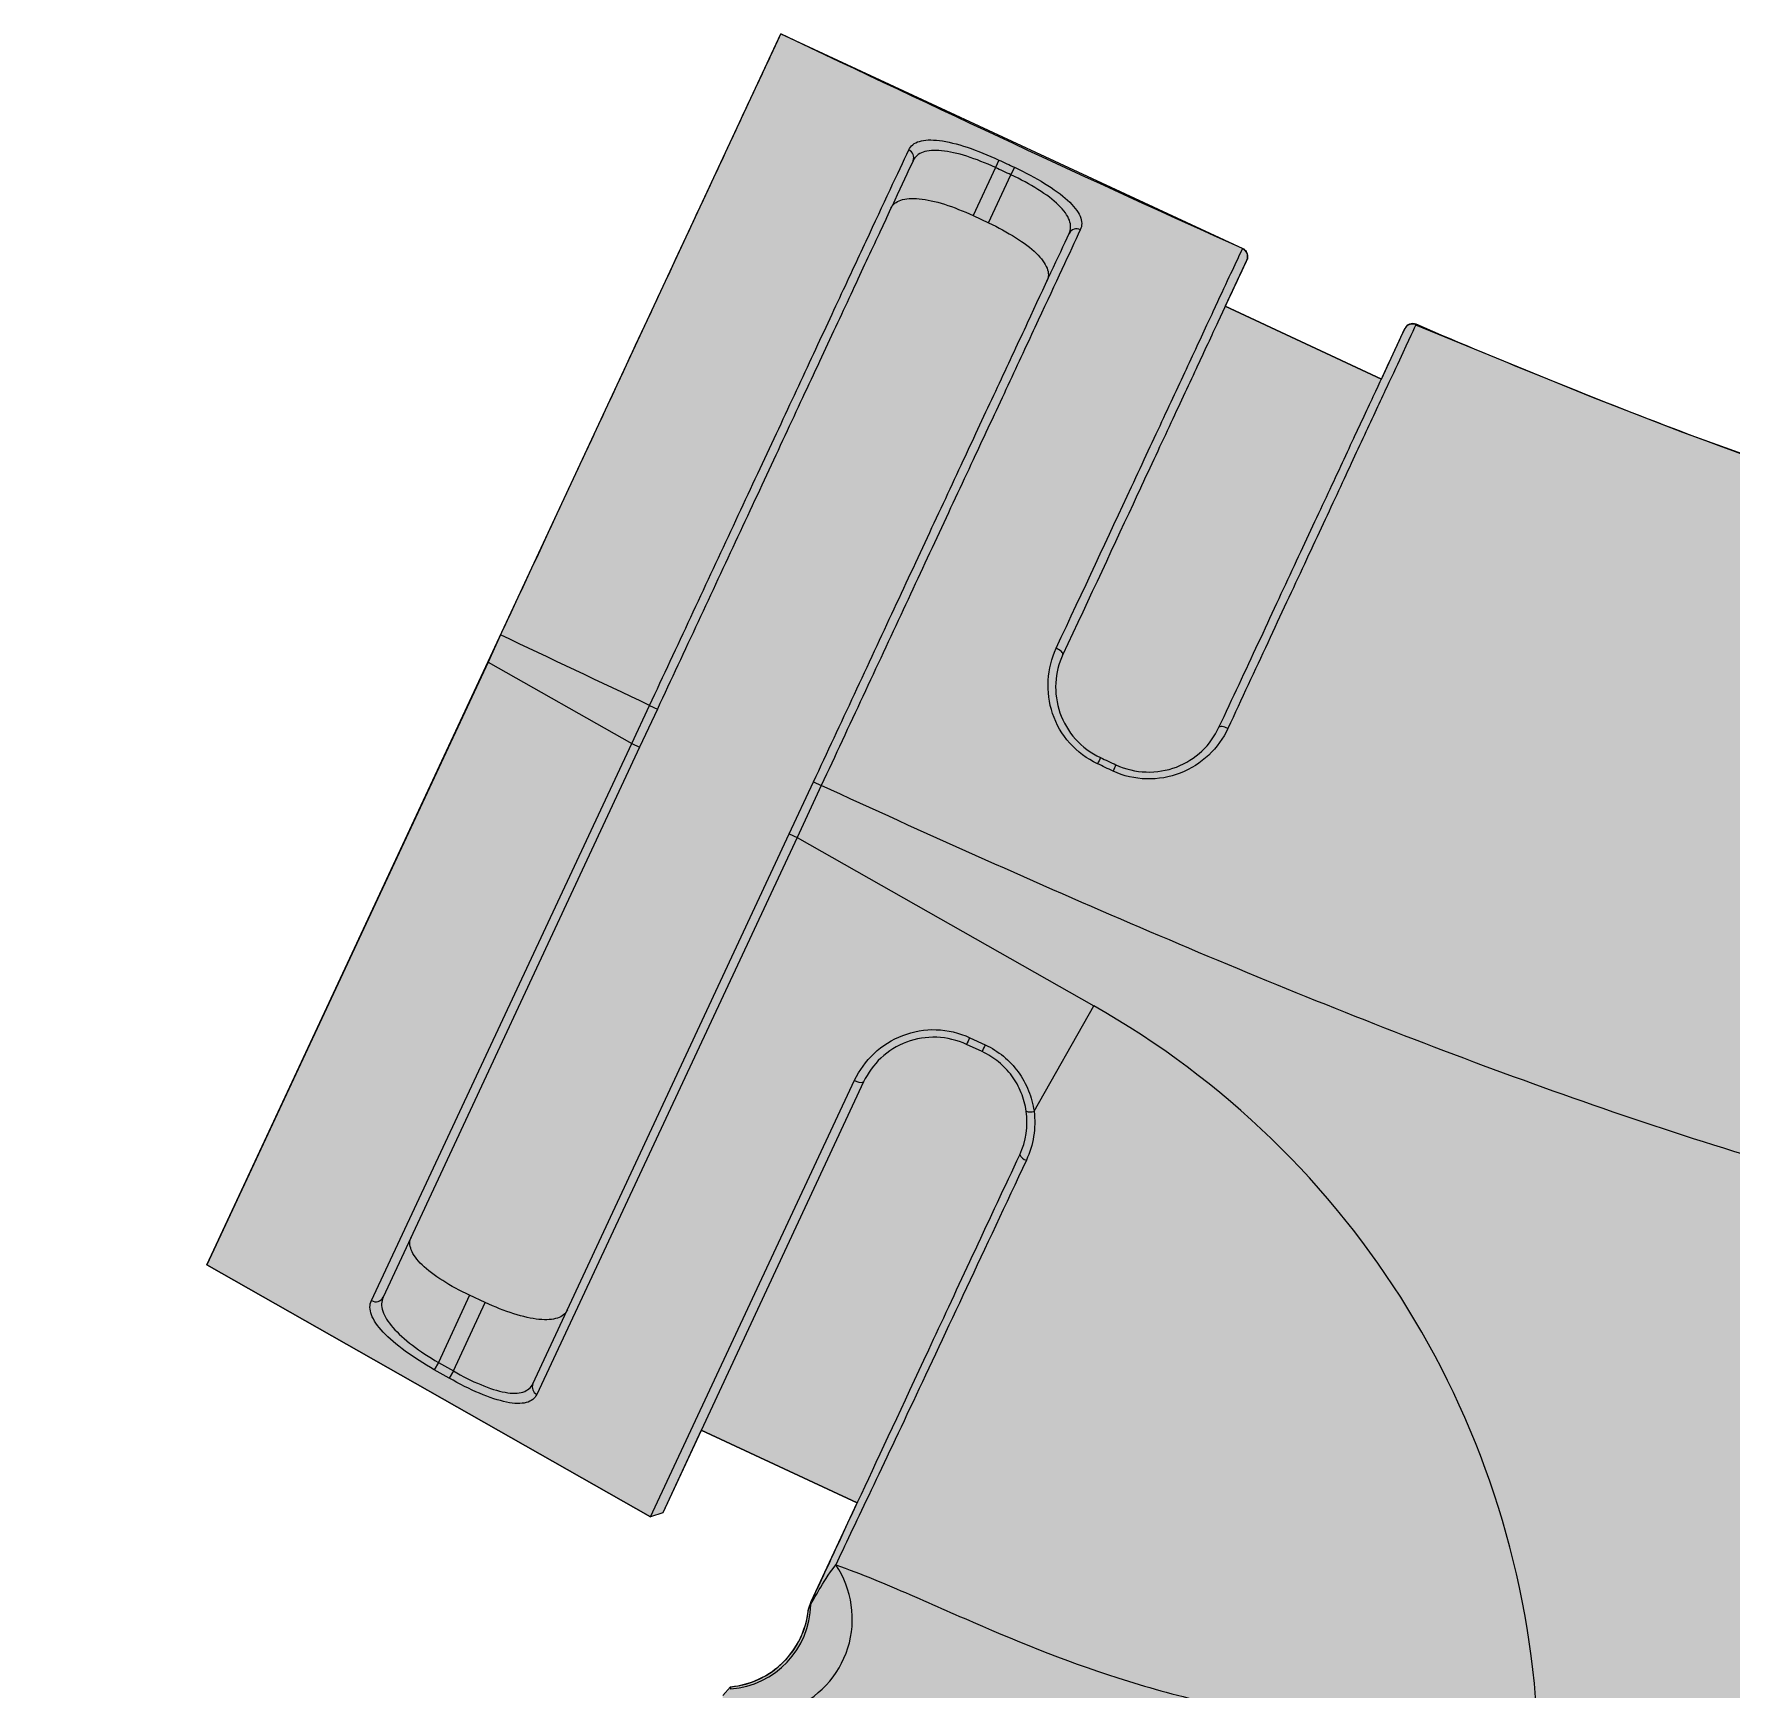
# Model space of a CAD drawing. Header units: millimetres. Extents: x 11482 to 13134, y 681 to 1782.
# Drawn here: x 12837.843 to 12842.23, y 1187.325 to 1191.603 of the extents above; entities that cross this region are included whole.
import ezdxf

# ---------------------------------------------------------------- set-up
doc = ezdxf.new("R2010")
doc.units = ezdxf.units.MM
doc.layers.add('di', color=7, linetype='Continuous')
doc.layers.add('xian', color=250, linetype='Continuous')

# ---------------------------------------------------------------- blocks, each defined once
blk = doc.blocks.new('1-2')
at = {"layer": 'di', "lineweight": 0, "true_color": 0xffffff}
h = blk.add_hatch(color=7, dxfattribs=at)
h.dxf.hatch_style = 1
h.paths.add_polyline_path([(2995.795, 1630.523), (2995.725, 1630.532), (2995.646, 1630.553), (2995.581, 1630.58), (2995.531, 1630.607), (2995.483, 1630.64), (2995.454, 1630.663), (2995.424, 1630.691), (2995.389, 1630.729), (2995.359, 1630.767), (2995.329, 1630.811), (2995.304, 1630.861), (2993.477, 1634.784), (2993.452, 1634.824), (2993.437, 1634.844), (2993.423, 1634.859), (2993.41, 1634.872), (2993.4, 1634.882), (2993.379, 1634.898), (2993.351, 1634.915), (2993.337, 1634.923), (2993.316, 1634.932), (2993.302, 1634.937), (2993.28, 1634.943), (2993.258, 1634.948), (2993.239, 1634.95), (2993.22, 1634.951), (2993.21, 1634.951), (2990.998, 1634.951), (2991.009, 1634.951), (2990.973, 1634.956), (2990.938, 1634.965), (2990.9, 1634.981), (2990.867, 1635), (2990.839, 1635.021), (2990.812, 1635.047), (2990.786, 1635.079), (2990.772, 1635.105), (2990.62, 1635.385), (2990.604, 1635.411), (2990.597, 1635.421), (2990.591, 1635.429), (2990.585, 1635.435), (2990.577, 1635.445), (2990.566, 1635.456), (2990.556, 1635.466), (2990.545, 1635.475), (2990.536, 1635.481), (2990.523, 1635.49), (2990.513, 1635.497), (2990.493, 1635.508), (2990.485, 1635.512), (2990.469, 1635.518), (2990.46, 1635.522), (2990.447, 1635.526), (2990.438, 1635.528), (2990.426, 1635.531), (2990.417, 1635.533), (2990.404, 1635.535), (2990.394, 1635.537), (2990.377, 1635.538), (2990.362, 1635.538), (2983.24, 1635.538), (2983.232, 1635.538), (2983.218, 1635.538), (2983.204, 1635.536), (2983.189, 1635.534), (2983.17, 1635.53), (2983.155, 1635.526), (2983.143, 1635.522), (2983.128, 1635.516), (2983.111, 1635.508), (2983.097, 1635.501), (2983.083, 1635.492), (2983.07, 1635.483), (2983.053, 1635.47), (2983.039, 1635.458), (2983.024, 1635.443), (2983.013, 1635.43), (2983.004, 1635.418), (2982.988, 1635.395), (2982.985, 1635.39), (2982.975, 1635.373), (2982.951, 1635.342), (2982.924, 1635.316), (2982.894, 1635.293), (2982.86, 1635.274), (2982.824, 1635.259), (2982.789, 1635.25), (2982.753, 1635.245), (2982.732, 1635.245), (2976.428, 1635.245), (2976.411, 1635.244), (2976.407, 1635.244), (2976.401, 1635.244), (2976.395, 1635.243), (2976.389, 1635.242), (2976.383, 1635.241), (2976.376, 1635.24), (2976.367, 1635.238), (2976.359, 1635.237), (2976.352, 1635.235), (2976.346, 1635.233), (2976.338, 1635.231), (2976.331, 1635.228), (2976.323, 1635.225), (2976.317, 1635.223), (2976.312, 1635.221), (2976.306, 1635.218), (2976.299, 1635.215), (2976.294, 1635.212), (2976.288, 1635.209), (2976.282, 1635.205), (2975.47, 1634.736), (2975.463, 1634.732), (2975.455, 1634.727), (2975.445, 1634.72), (2975.436, 1634.714), (2975.428, 1634.707), (2975.421, 1634.701), (2975.41, 1634.691), (2975.398, 1634.679), (2975.385, 1634.663), (2975.371, 1634.643), (2975.173, 1634.3), (2975.162, 1634.282), (2975.153, 1634.266), (2975.143, 1634.249), (2975.132, 1634.23), (2975.122, 1634.213), (2975.11, 1634.192), (2975.095, 1634.166), (2975.082, 1634.144), (2975.063, 1634.11), (2975.037, 1634.071), (2975.011, 1634.039), (2974.982, 1634.005), (2974.948, 1633.971), (2974.916, 1633.942), (2974.88, 1633.913), (2974.844, 1633.889), (2974.808, 1633.867), (2974.773, 1633.849), (2974.736, 1633.832), (2974.698, 1633.817), (2974.657, 1633.804), (2974.616, 1633.794), (2974.577, 1633.786), (2974.539, 1633.781), (2974.496, 1633.778), (2974.463, 1633.777), (2959.549, 1633.777), (2959.497, 1633.781), (2959.454, 1633.787), (2959.409, 1633.796), (2959.389, 1633.801), (2959.363, 1633.809), (2959.321, 1633.824), (2959.278, 1633.842), (2959.226, 1633.867), (2959.204, 1633.881), (2959.179, 1633.897), (2959.146, 1633.921), (2959.112, 1633.948), (2959.081, 1633.976), (2959.053, 1634.005), (2959.023, 1634.039), (2958.993, 1634.079), (2958.972, 1634.112), (2958.807, 1634.396), (2958.727, 1634.535), (2958.715, 1634.555), (2958.702, 1634.578), (2958.693, 1634.594), (2958.683, 1634.612), (2958.672, 1634.63), (2958.666, 1634.64), (2958.66, 1634.649), (2958.653, 1634.659), (2958.647, 1634.666), (2958.639, 1634.676), (2958.631, 1634.684), (2958.624, 1634.692), (2958.615, 1634.7), (2958.603, 1634.71), (2958.592, 1634.719), (2958.583, 1634.725), (2958.565, 1634.736), (2957.753, 1635.205), (2957.75, 1635.208), (2957.745, 1635.21), (2957.74, 1635.213), (2957.734, 1635.216), (2957.73, 1635.218), (2957.726, 1635.22), (2957.72, 1635.222), (2957.715, 1635.224), (2957.709, 1635.226), (2957.702, 1635.229), (2957.695, 1635.231), (2957.689, 1635.233), (2957.685, 1635.234), (2957.679, 1635.236), (2957.673, 1635.237), (2957.666, 1635.239), (2957.658, 1635.24), (2957.648, 1635.242), (2957.64, 1635.243), (2957.633, 1635.244), (2957.625, 1635.244), (2957.616, 1635.245), (2957.607, 1635.245), (2951.296, 1635.244), (2951.26, 1635.248), (2951.225, 1635.255), (2951.19, 1635.267), (2951.156, 1635.284), (2951.123, 1635.306), (2951.094, 1635.332), (2951.072, 1635.356), (2951.052, 1635.386), (2951.041, 1635.404), (2951.032, 1635.417), (2951.024, 1635.428), (2951.011, 1635.443), (2950.999, 1635.456), (2950.986, 1635.467), (2950.975, 1635.476), (2950.965, 1635.484), (2950.952, 1635.492), (2950.941, 1635.499), (2950.927, 1635.507), (2950.916, 1635.512), (2950.907, 1635.516), (2950.895, 1635.521), (2950.883, 1635.525), (2950.873, 1635.528), (2950.856, 1635.532), (2950.845, 1635.534), (2950.835, 1635.536), (2950.822, 1635.537), (2950.808, 1635.538), (2950.795, 1635.538), (2943.673, 1635.538), (2943.664, 1635.538), (2943.66, 1635.538), (2943.655, 1635.538), (2943.651, 1635.538), (2943.647, 1635.537), (2943.642, 1635.537), (2943.638, 1635.536), (2943.634, 1635.536), (2943.629, 1635.535), (2943.625, 1635.534), (2943.621, 1635.534), (2943.617, 1635.533), (2943.612, 1635.532), (2943.608, 1635.531), (2943.604, 1635.53), (2943.6, 1635.529), (2943.597, 1635.528), (2943.593, 1635.527), (2943.59, 1635.526), (2943.585, 1635.525), (2943.581, 1635.524), (2943.575, 1635.522), (2943.571, 1635.52), (2943.566, 1635.518), (2943.561, 1635.516), (2943.558, 1635.515), (2943.555, 1635.514), (2943.552, 1635.512), (2943.549, 1635.511), (2943.546, 1635.51), (2943.543, 1635.508), (2943.54, 1635.506), (2943.536, 1635.505), (2943.533, 1635.503), (2943.53, 1635.501), (2943.526, 1635.499), (2943.523, 1635.498), (2943.52, 1635.495), (2943.516, 1635.493), (2943.513, 1635.491), (2943.51, 1635.489), (2943.507, 1635.487), (2943.504, 1635.485), (2943.5, 1635.482), (2943.497, 1635.48), (2943.494, 1635.477), (2943.49, 1635.474), (2943.487, 1635.472), (2943.484, 1635.47), (2943.481, 1635.467), (2943.478, 1635.465), (2943.475, 1635.462), (2943.471, 1635.458), (2943.467, 1635.454), (2943.465, 1635.452), (2943.463, 1635.45), (2943.461, 1635.448), (2943.458, 1635.445), (2943.455, 1635.442), (2943.453, 1635.439), (2943.452, 1635.438), (2943.45, 1635.436), (2943.448, 1635.433), (2943.445, 1635.43), (2943.443, 1635.427), (2943.441, 1635.425), (2943.439, 1635.422), (2943.437, 1635.419), (2943.435, 1635.416), (2943.433, 1635.414), (2943.431, 1635.412), (2943.43, 1635.409), (2943.428, 1635.406), (2943.427, 1635.404), (2943.425, 1635.402), (2943.424, 1635.401), (2943.423, 1635.399), (2943.422, 1635.397), (2943.421, 1635.396), (2943.42, 1635.394), (2943.419, 1635.392), (2943.418, 1635.39), (2943.417, 1635.388), (2943.416, 1635.386), (2943.415, 1635.385), (2943.253, 1635.086), (2943.226, 1635.05), (2943.199, 1635.023), (2943.163, 1634.996), (2943.143, 1634.986), (2943.124, 1634.976), (2943.091, 1634.964), (2943.058, 1634.956), (2943.024, 1634.951), (2943.006, 1634.951), (2940.825, 1634.951), (2940.805, 1634.951), (2940.798, 1634.95), (2940.791, 1634.949), (2940.784, 1634.949), (2940.778, 1634.948), (2940.77, 1634.946), (2940.76, 1634.944), (2940.751, 1634.942), (2940.744, 1634.94), (2940.736, 1634.937), (2940.725, 1634.934), (2940.715, 1634.93), (2940.706, 1634.926), (2940.699, 1634.923), (2940.692, 1634.919), (2940.683, 1634.915), (2940.677, 1634.911), (2940.668, 1634.906), (2940.66, 1634.9), (2940.652, 1634.895), (2940.644, 1634.889), (2940.638, 1634.884), (2940.632, 1634.879), (2940.627, 1634.874), (2940.621, 1634.869), (2940.616, 1634.864), (2940.61, 1634.858), (2940.604, 1634.851), (2940.599, 1634.845), (2940.595, 1634.839), (2940.589, 1634.832), (2940.584, 1634.824), (2940.579, 1634.817), (2940.571, 1634.805), (2940.566, 1634.794), (2940.56, 1634.782), (2938.746, 1630.893), (2938.736, 1630.871), (2938.722, 1630.841), (2938.7, 1630.802), (2938.677, 1630.768), (2938.652, 1630.736), (2938.625, 1630.705), (2938.597, 1630.677), (2938.569, 1630.653), (2938.537, 1630.629), (2938.502, 1630.606), (2938.467, 1630.586), (2938.428, 1630.569), (2938.39, 1630.554), (2938.354, 1630.543), (2938.315, 1630.533), (2938.278, 1630.527), (2938.248, 1630.524), (2928.965, 1629.875), (2928.964, 1629.875), (2928.961, 1629.874), (2928.957, 1629.873), (2928.953, 1629.872), (2928.95, 1629.87), (2928.947, 1629.869), (2928.943, 1629.867), (2928.94, 1629.865), (2928.937, 1629.863), (2928.935, 1629.861), (2928.933, 1629.859), (2928.93, 1629.857), (2928.927, 1629.853), (2928.925, 1629.851), (2928.923, 1629.848), (2928.922, 1629.845), (2928.92, 1629.842), (2928.918, 1629.836), (2928.917, 1629.833), (2928.916, 1629.83), (2928.915, 1629.826), (2928.915, 1629.822), (2928.914, 1629.817), (2928.914, 1629.236), (2927.742, 1629.236), (2927.742, 1629.729), (2927.742, 1629.73), (2927.742, 1629.732), (2927.741, 1629.734), (2927.741, 1629.737), (2927.741, 1629.739), (2927.74, 1629.741), (2927.74, 1629.743), (2927.739, 1629.744), (2927.739, 1629.745), (2927.738, 1629.747), (2927.737, 1629.749), (2927.737, 1629.751), (2927.735, 1629.754), (2927.734, 1629.755), (2927.734, 1629.757), (2927.733, 1629.758), (2927.732, 1629.76), (2927.73, 1629.762), (2927.729, 1629.764), (2927.727, 1629.765), (2927.726, 1629.766), (2927.725, 1629.768), (2927.724, 1629.769), (2927.722, 1629.77), (2927.721, 1629.771), (2927.72, 1629.772), (2927.719, 1629.773), (2927.717, 1629.775), (2927.715, 1629.775), (2927.714, 1629.777), (2927.712, 1629.777), (2927.711, 1629.778), (2927.71, 1629.779), (2927.708, 1629.78), (2927.707, 1629.78), (2927.706, 1629.78), (2927.705, 1629.781), (2927.703, 1629.782), (2927.702, 1629.782), (2927.7, 1629.783), (2927.698, 1629.783), (2927.696, 1629.784), (2927.694, 1629.784), (2927.692, 1629.784), (2927.69, 1629.785), (2927.688, 1629.785), (2927.685, 1629.785), (2927.683, 1629.785), (2927.679, 1629.785), (2924.225, 1629.543), (2924.225, 1609.877), (2927.679, 1609.635), (2927.688, 1609.635), (2927.695, 1609.636), (2927.7, 1609.638), (2927.707, 1609.64), (2927.714, 1609.644), (2927.719, 1609.647), (2927.725, 1609.652), (2927.729, 1609.657), (2927.733, 1609.662), (2927.736, 1609.667), (2927.739, 1609.674), (2927.74, 1609.68), (2927.742, 1609.688), (2927.742, 1609.694), (2927.742, 1610.184), (2928.914, 1610.184), (2928.914, 1609.604), (2928.968, 1609.546), (2929.034, 1609.535), (2929.066, 1609.528), (2929.126, 1609.509), (2929.186, 1609.482), (2929.249, 1609.443), (2929.301, 1609.403), (2929.35, 1609.354), (2929.379, 1609.319), (2929.407, 1609.28), (2929.436, 1609.228), (2929.458, 1609.181), (2929.473, 1609.138), (2929.484, 1609.099), (2929.492, 1609.059), (2929.498, 1609.015), (2929.503, 1608.997), (2929.83, 1608.294), (2928.768, 1607.799), (2928.505, 1608.362), (2928.423, 1608.388), (2925.402, 1606.674), (2929.31, 1598.294), (2932.453, 1599.755), (2932.459, 1599.758), (2932.462, 1599.76), (2932.465, 1599.762), (2932.468, 1599.765), (2932.471, 1599.767), (2932.474, 1599.771), (2932.477, 1599.775), (2932.479, 1599.777), (2932.48, 1599.78), (2932.482, 1599.784), (2932.484, 1599.787), (2932.485, 1599.79), (2932.486, 1599.794), (2932.486, 1599.797), (2932.487, 1599.801), (2932.487, 1599.804), (2932.488, 1599.808), (2932.487, 1599.813), (2932.487, 1599.816), (2932.487, 1599.819), (2932.486, 1599.823), (2932.485, 1599.826), (2932.484, 1599.828), (2932.483, 1599.831), (2932.482, 1599.833), (2932.335, 1600.148), (2933.398, 1600.644), (2933.51, 1600.402), (2933.521, 1600.379), (2933.534, 1600.352), (2933.542, 1600.334), (2933.558, 1600.3), (2933.558, 1600.299), (2933.56, 1600.297), (2933.563, 1600.292), (2933.567, 1600.287), (2933.573, 1600.28), (2933.578, 1600.277), (2933.583, 1600.273), (2933.589, 1600.271), (2933.595, 1600.269), (2933.601, 1600.267), (2933.606, 1600.267), (2933.613, 1600.267), (2933.617, 1600.267), (2933.621, 1600.268), (2933.625, 1600.268), (2933.629, 1600.269), (2933.634, 1600.271), (2933.848, 1600.362), (2934.525, 1600.642), (2935.19, 1600.906), (2935.851, 1601.155), (2936.686, 1601.446), (2937.481, 1601.695), (2938.08, 1601.859), (2938.818, 1602.028), (2938.939, 1602.052), (2939.054, 1602.073), (2939.186, 1602.096), (2939.364, 1602.124), (2939.512, 1602.144), (2939.65, 1602.162), (2939.776, 1602.176), (2939.898, 1602.187), (2940.025, 1602.197), (2940.108, 1602.202), (2940.201, 1602.207), (2940.232, 1602.207), (2940.268, 1602.208), (2940.302, 1602.202), (2940.335, 1602.197), (2940.376, 1602.188), (2940.409, 1602.178), (2940.444, 1602.165), (2940.5, 1602.14), (2940.55, 1602.11), (2940.583, 1602.086), (2940.619, 1602.056), (2940.647, 1602.029), (2940.684, 1601.988), (2940.757, 1601.869), (2940.833, 1601.706), (2940.841, 1601.691), (2940.848, 1601.678), (2940.858, 1601.663), (2940.865, 1601.653), (2940.876, 1601.64), (2940.883, 1601.632), (2940.895, 1601.62), (2940.906, 1601.609), (2940.917, 1601.6), (2940.927, 1601.593), (2940.937, 1601.586), (2940.954, 1601.575), (2940.967, 1601.569), (2940.979, 1601.563), (2940.991, 1601.558), (2941.005, 1601.553), (2941.016, 1601.549), (2941.036, 1601.544), (2941.049, 1601.541), (2941.07, 1601.538), (2941.1, 1601.539), (2946.987, 1601.539), (2947.021, 1601.539), (2947.044, 1601.543), (2947.067, 1601.548), (2947.093, 1601.557), (2947.116, 1601.567), (2947.135, 1601.577), (2947.159, 1601.593), (2947.177, 1601.607), (2947.199, 1601.628), (2947.217, 1601.649), (2947.229, 1601.665), (2947.239, 1601.681), (2947.25, 1601.701), (2947.257, 1601.716), (2947.353, 1601.946), (2947.379, 1601.993), (2947.408, 1602.031), (2947.447, 1602.066), (2947.492, 1602.094), (2947.536, 1602.112), (2947.58, 1602.121), (2947.623, 1602.124), (2948.888, 1602.124), (2948.945, 1602.12), (2948.99, 1602.106), (2949.042, 1602.08), (2949.081, 1602.052), (2949.117, 1602.014), (2949.136, 1601.988), (2949.334, 1601.674), (2949.353, 1601.647), (2949.368, 1601.629), (2949.387, 1601.611), (2949.405, 1601.597), (2949.433, 1601.578), (2949.456, 1601.563), (2949.501, 1601.548), (2949.524, 1601.543), (2949.548, 1601.539), (2949.582, 1601.537), (2958.394, 1601.539), (2958.423, 1601.543), (2958.461, 1601.554), (2958.484, 1601.563), (2958.507, 1601.575), (2958.52, 1601.582), (2958.82, 1601.774), (2958.833, 1601.785), (2958.853, 1601.804), (2958.869, 1601.824), (2958.884, 1601.844), (2958.896, 1601.864), (2958.904, 1601.879), (2959.338, 1602.796), (2959.368, 1602.854), (2959.391, 1602.892), (2959.416, 1602.929), (2959.444, 1602.966), (2959.475, 1603.003), (2959.51, 1603.041), (2959.545, 1603.073), (2959.582, 1603.105), (2959.625, 1603.138), (2959.667, 1603.165), (2959.705, 1603.188), (2959.748, 1603.21), (2959.798, 1603.233), (2959.848, 1603.251), (2959.901, 1603.267), (2959.955, 1603.28), (2960, 1603.288), (2960.058, 1603.296), (2960.132, 1603.298), (2973.909, 1603.298), (2973.97, 1603.295), (2974.031, 1603.288), (2974.094, 1603.275), (2974.128, 1603.266), (2974.162, 1603.256), (2974.209, 1603.24), (2974.258, 1603.219), (2974.302, 1603.197), (2974.348, 1603.171), (2974.399, 1603.137), (2974.435, 1603.11), (2974.466, 1603.085), (2974.494, 1603.06), (2974.521, 1603.034), (2974.545, 1603.008), (2974.574, 1602.974), (2974.597, 1602.944), (2974.628, 1602.901), (2974.656, 1602.854), (2974.686, 1602.796), (2975.12, 1601.879), (2975.128, 1601.863), (2975.144, 1601.838), (2975.158, 1601.82), (2975.174, 1601.801), (2975.196, 1601.781), (2975.212, 1601.768), (2975.229, 1601.757), (2975.52, 1601.573), (2975.541, 1601.563), (2975.563, 1601.554), (2975.579, 1601.549), (2975.6, 1601.543), (2975.627, 1601.539), (2975.644, 1601.538), (2975.661, 1601.537), (2984.441, 1601.537), (2984.465, 1601.538), (2984.474, 1601.539), (2984.487, 1601.541), (2984.494, 1601.542), (2984.502, 1601.543), (2984.508, 1601.545), (2984.515, 1601.546), (2984.522, 1601.549), (2984.531, 1601.551), (2984.542, 1601.555), (2984.549, 1601.557), (2984.556, 1601.56), (2984.564, 1601.564), (2984.581, 1601.573), (2984.593, 1601.579), (2984.604, 1601.587), (2984.618, 1601.596), (2984.631, 1601.606), (2984.639, 1601.613), (2984.646, 1601.62), (2984.655, 1601.629), (2984.664, 1601.64), (2984.674, 1601.652), (2984.689, 1601.674), (2984.887, 1601.988), (2984.922, 1602.033), (2984.954, 1602.063), (2984.99, 1602.086), (2985.022, 1602.102), (2985.058, 1602.115), (2985.098, 1602.122), (2985.134, 1602.124), (2986.413, 1602.127), (2986.442, 1602.123), (2986.467, 1602.119), (2986.511, 1602.108), (2986.553, 1602.089), (2986.592, 1602.063), (2986.63, 1602.028), (2986.656, 1601.993), (2986.676, 1601.958), (2986.778, 1601.716), (2986.798, 1601.677), (2986.822, 1601.644), (2986.851, 1601.613), (2986.875, 1601.594), (2986.908, 1601.573), (2986.93, 1601.562), (2986.963, 1601.55), (2986.994, 1601.542), (2987.025, 1601.538), (2987.048, 1601.537), (2992.936, 1601.537), (2992.959, 1601.538), (2992.97, 1601.539), (2992.983, 1601.541), (2992.998, 1601.544), (2993.013, 1601.547), (2993.028, 1601.552), (2993.04, 1601.556), (2993.058, 1601.563), (2993.07, 1601.569), (2993.082, 1601.576), (2993.093, 1601.583), (2993.103, 1601.589), (2993.113, 1601.597), (2993.122, 1601.603), (2993.128, 1601.608), (2993.138, 1601.618), (2993.143, 1601.622), (2993.15, 1601.63), (2993.156, 1601.637), (2993.161, 1601.643), (2993.167, 1601.65), (2993.177, 1601.663), (2993.183, 1601.672), (2993.188, 1601.681), (2993.194, 1601.69), (2993.198, 1601.699), (2993.202, 1601.706), (2993.263, 1601.838), (2993.284, 1601.883), (2993.305, 1601.921), (2993.325, 1601.951), (2993.355, 1601.992), (2993.368, 1602.003), (2993.386, 1602.028), (2993.417, 1602.058), (2993.447, 1602.083), (2993.476, 1602.104), (2993.505, 1602.123), (2993.535, 1602.139), (2993.576, 1602.159), (2993.622, 1602.177), (2993.669, 1602.191), (2993.711, 1602.199), (2993.749, 1602.204), (2993.786, 1602.207), (2993.822, 1602.208), (2993.923, 1602.203), (2994.29, 1602.172), (2994.636, 1602.129), (2994.996, 1602.07), (2995.525, 1601.963), (2996.112, 1601.818), (2996.74, 1601.639), (2997.484, 1601.401), (2998.588, 1601.005), (2999.207, 1600.764), (3000.423, 1600.267), (3000.428, 1600.267), (3000.441, 1600.269), (3000.453, 1600.274), (3000.462, 1600.28), (3000.469, 1600.287), (3000.474, 1600.294), (3000.477, 1600.3), (3000.637, 1600.644), (3001.7, 1600.148), (3001.548, 1599.823), (3001.548, 1599.803), (3001.55, 1599.79), (3001.557, 1599.776), (3001.563, 1599.769), (3001.581, 1599.755), (3004.725, 1598.294), (3008.633, 1606.674), (3005.612, 1608.388), (3005.53, 1608.362), (3005.267, 1607.799), (3004.205, 1608.294), (3004.518, 1608.966), (3004.537, 1609.015), (3004.543, 1609.059), (3004.552, 1609.1), (3004.564, 1609.144), (3004.581, 1609.189), (3004.6, 1609.23), (3004.626, 1609.276), (3004.65, 1609.31), (3004.68, 1609.348), (3004.716, 1609.386), (3004.757, 1609.421), (3004.797, 1609.45), (3004.842, 1609.477), (3004.882, 1609.497), (3004.933, 1609.517), (3004.982, 1609.531), (3005.029, 1609.541), (3005.068, 1609.545), (3005.121, 1609.604), (3005.121, 1610.184), (3006.293, 1610.184), (3006.293, 1609.687), (3006.294, 1609.682), (3006.298, 1609.67), (3006.303, 1609.661), (3006.312, 1609.651), (3006.328, 1609.64), (3006.356, 1609.635), (3009.81, 1609.877), (3009.81, 1629.543), (3006.356, 1629.784), (3006.342, 1629.784), (3006.325, 1629.779), (3006.314, 1629.771), (3006.304, 1629.761), (3006.297, 1629.748), (3006.294, 1629.737), (3006.293, 1629.726), (3006.293, 1629.236), (3005.121, 1629.236), (3005.12, 1629.824), (3005.119, 1629.829), (3005.117, 1629.838), (3005.114, 1629.844), (3005.109, 1629.851), (3005.101, 1629.86), (3005.09, 1629.868), (3005.08, 1629.872), (3005.066, 1629.875)])
at = {"layer": 'di', "color": 18, "lineweight": 0, "true_color": 0x000000}
for p, q in [((3004.982, 1609.531), (3004.949, 1609.522)), ((3005.019, 1609.539), (3004.982, 1609.531)), ((3005.041, 1609.542), (3005.019, 1609.539)), ((3005.068, 1609.545), (3005.041, 1609.542)), ((3005.121, 1609.604), (3005.068, 1609.545)), ((3004.747, 1609.412), (3004.726, 1609.394)), ((3004.768, 1609.429), (3004.747, 1609.412)), ((3004.788, 1609.444), (3004.768, 1609.429)), ((3004.807, 1609.456), (3004.788, 1609.444)), ((3004.829, 1609.47), (3004.807, 1609.456)), ((3004.854, 1609.483), (3004.829, 1609.47)), ((3004.882, 1609.497), (3004.854, 1609.483)), ((3004.919, 1609.512), (3004.882, 1609.497)), ((3004.949, 1609.522), (3004.919, 1609.512)), ((3004.65, 1609.31), (3004.635, 1609.288)), ((3004.673, 1609.34), (3004.65, 1609.31)), ((3004.688, 1609.357), (3004.673, 1609.34)), ((3004.707, 1609.376), (3004.688, 1609.357)), ((3004.726, 1609.394), (3004.707, 1609.376)), ((3004.586, 1609.199), (3004.577, 1609.18)), ((3004.595, 1609.219), (3004.586, 1609.199)), ((3004.605, 1609.24), (3004.595, 1609.219)), ((3004.618, 1609.262), (3004.605, 1609.24)), ((3004.635, 1609.288), (3004.618, 1609.262)), ((3004.546, 1609.073), (3004.542, 1609.048)), ((3004.549, 1609.089), (3004.546, 1609.073)), ((3004.554, 1609.111), (3004.549, 1609.089)), ((3004.56, 1609.131), (3004.554, 1609.111)), ((3004.568, 1609.154), (3004.56, 1609.131)), ((3004.577, 1609.18), (3004.568, 1609.154)), ((3004.518, 1608.966), (3004.205, 1608.294)), ((3004.538, 1609.017), (3004.518, 1608.966)), ((3004.542, 1609.048), (3004.538, 1609.021)), ((3004.538, 1609.021), (3004.538, 1609.017)), ((3005.53, 1608.362), (3005.612, 1608.388)), ((3005.612, 1608.388), (3008.633, 1606.674)), ((3004.205, 1608.294), (3005.267, 1607.799)), ((3005.267, 1607.799), (3005.53, 1608.362)), ((3008.633, 1606.674), (3004.725, 1598.294)), ((2998.588, 1601.005), (2997.484, 1601.401)), ((2999.207, 1600.764), (2998.588, 1601.005)), ((3000.405, 1600.274), (2999.207, 1600.764)), ((3000.637, 1600.644), (3000.477, 1600.3)), ((3001.7, 1600.148), (3000.637, 1600.644)), ((3000.469, 1600.287), (3000.462, 1600.28)), ((3000.474, 1600.294), (3000.469, 1600.287)), ((3000.477, 1600.3), (3000.474, 1600.294)), ((3000.408, 1600.269), (3000.405, 1600.274)), ((3000.418, 1600.267), (3000.408, 1600.269)), ((3000.428, 1600.267), (3000.418, 1600.267)), ((3000.441, 1600.269), (3000.428, 1600.267)), ((3000.453, 1600.274), (3000.441, 1600.269)), ((3000.462, 1600.28), (3000.453, 1600.274)), ((3001.553, 1599.833), (3001.7, 1600.148)), ((3001.548, 1599.828), (3001.553, 1599.833)), ((3001.548, 1599.816), (3001.548, 1599.828)), ((3001.548, 1599.803), (3001.548, 1599.816)), ((3001.55, 1599.79), (3001.548, 1599.803)), ((3001.557, 1599.776), (3001.55, 1599.79)), ((3001.563, 1599.769), (3001.557, 1599.776)), ((3001.581, 1599.755), (3001.563, 1599.769)), ((3004.725, 1598.294), (3001.581, 1599.755))]:
    blk.add_line(p, q, dxfattribs=at)
at = {"layer": 'xian', "color": 18, "lineweight": 0, "true_color": 0x000000}
for p, q in [((3005.612, 1608.388), (3004.223, 1605.417)), ((3008.633, 1606.674), (3005.612, 1608.388)), ((3004.162, 1605.428), (3005.53, 1608.362)), ((3005.267, 1607.799), (3004.205, 1608.294)), ((3004.615, 1603.764), (3006.387, 1607.555)), ((3006.414, 1607.483), (3004.668, 1603.739)), ((3006.955, 1607.396), (3006.738, 1606.93)), ((3006.844, 1606.88), (3007.057, 1607.338)), ((3006.955, 1607.396), (3006.983, 1607.445)), ((3007.057, 1607.338), (3006.955, 1607.396)), ((3006.983, 1607.445), (3007.085, 1607.387)), ((3007.057, 1607.338), (3007.085, 1607.387)), ((3005.687, 1603.15), (3007.433, 1606.894)), ((3007.513, 1606.917), (3005.74, 1603.125)), ((3006.738, 1606.93), (3006.844, 1606.88)), ((3006.719, 1602.57), (3008.633, 1606.674)), ((3003.002, 1605.628), (3002.595, 1604.91)), ((3003.44, 1605.127), (3003.334, 1605.176)), ((3003.355, 1605.222), (3003.461, 1605.173)), ((3004.615, 1603.764), (3002.595, 1604.91)), ((3004.45, 1603.41), (3004.615, 1603.764)), ((3004.668, 1603.739), (3004.615, 1603.764)), ((3004.668, 1603.739), (3004.503, 1603.385)), ((3004.503, 1603.385), (3004.45, 1603.41)), ((3005.566, 1602.89), (3005.687, 1603.15)), ((3005.74, 1603.125), (3005.619, 1602.865)), ((3005.74, 1603.125), (3005.687, 1603.15)), ((3006.719, 1602.57), (3005.74, 1603.125)), ((3001.682, 1603.022), (3001.693, 1603.017)), ((3001.693, 1603.017), (3001.703, 1603.014)), ((3001.703, 1603.014), (3001.713, 1603.011)), ((3001.713, 1603.011), (3001.722, 1603.009)), ((3001.722, 1603.009), (3001.73, 1603.009)), ((3001.73, 1603.009), (3001.736, 1603.01)), ((3001.736, 1603.01), (3001.74, 1603.012)), ((3001.74, 1603.012), (3001.743, 1603.014)), ((3005.619, 1602.865), (3005.566, 1602.89)), ((3002.805, 1602.519), (3002.805, 1602.515)), ((3002.805, 1602.515), (3002.806, 1602.51)), ((3002.806, 1602.51), (3002.81, 1602.505)), ((3002.81, 1602.505), (3002.815, 1602.499)), ((3002.815, 1602.499), (3002.822, 1602.493)), ((3002.822, 1602.493), (3002.831, 1602.487)), ((3002.831, 1602.487), (3002.84, 1602.482)), ((3002.84, 1602.482), (3002.851, 1602.476)), ((3006.633, 1602.385), (3006.719, 1602.57)), ((3000.637, 1600.644), (3001.7, 1600.148)), ((3003.311, 1599.58), (3003.159, 1599.254)), ((3003.265, 1599.204), (3003.417, 1599.531)), ((3003.417, 1599.531), (3003.311, 1599.58)), ((3003.135, 1599.202), (3003.159, 1599.254)), ((3003.241, 1599.153), (3003.265, 1599.204))]:
    blk.add_line(p, q, dxfattribs=at)
for centre, radius, start, end in [((3005.546, 1610.11), 5.979, 182.8809, 240.4287), ((3004.898, 1609.084), 0.659, 111.088, 214.0412), ((3005.109, 1608.975), 0.587, 94.1911, 178.9523), ((3005.121, 1608.962), 0.586, 95.2494, 174.7617), ((3006.362, 1607.505), 0.0561, 337.1375, 63.1685), ((3007.483, 1606.868), 0.0569, 58.8423, 152.4285), ((3003.037, 1605.894), 0.0687, 25.1476, 75.9405), ((3003.027, 1605.539), 0.093, 72.2587, 105.2365), ((3004.182, 1605.363), 0.0683, 53.0521, 107.0603), ((3002.306, 1605.668), 1.14, 334.4146, 336.9741), ((3002.432, 1605.61), 1.118, 334.4055, 337.0087), ((3000.407, 1604.26), 2.265, 334.0725, 335.2586), ((3000.381, 1604.272), 2.41, 334.1291, 335.2427), ((3002.712, 1599.678), 0.0565, 243.0915, 332.6735), ((3003.877, 1599.136), 0.0565, 157.3311, 246.9942)]:
    blk.add_arc(centre, radius, start, end, dxfattribs=at)
for points, knots in [([(3004.352, 1608.715), (3004.177, 1608.777), (3004.011, 1608.847), (3003.682, 1608.989), (3003.52, 1609.062), (3003.021, 1609.276), (3002.675, 1609.414), (3002.093, 1609.588), (3001.887, 1609.641), (3001.46, 1609.73), (3001.24, 1609.766), (3000.782, 1609.817), (3000.543, 1609.832), (3000.061, 1609.839), (2999.819, 1609.83), (2999.574, 1609.81)], [0, 0, 0, 0, 0.125, 0.125, 0.25, 0.25, 0.5, 0.5, 0.625, 0.625, 0.75, 0.75, 0.875, 0.875, 1, 1, 1, 1]), ([(3005.066, 1609.561), (3005.066, 1609.559), (3005.067, 1609.549), (3005.067, 1609.547), (3005.067, 1609.546)], [0, 0, 0, 0, 0.206246, 1, 1, 1, 1]), ([(3004.518, 1608.966), (3004.507, 1608.943), (3004.484, 1608.893), (3004.178, 1608.236), (3003.709, 1607.231), (3003.303, 1606.359), (3003.099, 1605.924)], [0, 0, 0, 0, 0.2207886, 0.4822094, 0.7411874, 1, 1, 1, 1]), ([(3004.522, 1608.986), (3004.51, 1608.964), (3004.491, 1608.93), (3004.437, 1608.839), (3004.403, 1608.782), (3004.352, 1608.715)], [0, 0, 0, 0, 0.5, 0.5, 1, 1, 1, 1]), ([(3004.537, 1609.015), (3004.537, 1609.016), (3004.542, 1609.023), (3004.532, 1609.004), (3004.522, 1608.986)], [0, 0, 0, 0, 0.029715, 1, 1, 1, 1]), ([(3003.054, 1605.961), (3003.196, 1606.265), (3003.332, 1606.555), (3003.591, 1607.106), (3003.714, 1607.369), (3003.937, 1607.842), (3004.038, 1608.055), (3004.217, 1608.432), (3004.292, 1608.589), (3004.352, 1608.715)], [0, 0, 0, 0, 0.25, 0.25, 0.5, 0.5, 0.75, 0.75, 1, 1, 1, 1]), ([(3006.387, 1607.555), (3006.4, 1607.583), (3006.424, 1607.602), (3006.493, 1607.62), (3006.539, 1607.619), (3006.647, 1607.597), (3006.71, 1607.576), (3006.843, 1607.52), (3006.914, 1607.484), (3006.983, 1607.445)], [0, 0, 0, 0, 0.25, 0.25, 0.5, 0.5, 0.75, 0.75, 1, 1, 1, 1]), ([(3006.955, 1607.396), (3006.893, 1607.432), (3006.829, 1607.464), (3006.709, 1607.514), (3006.652, 1607.532), (3006.554, 1607.55), (3006.513, 1607.549), (3006.449, 1607.529), (3006.427, 1607.51), (3006.414, 1607.483)], [0, 0, 0, 0, 0.25, 0.25, 0.5, 0.5, 0.75, 0.75, 1, 1, 1, 1]), ([(3007.433, 1606.894), (3007.446, 1606.922), (3007.447, 1606.954), (3007.424, 1607.023), (3007.401, 1607.061), (3007.332, 1607.139), (3007.286, 1607.181), (3007.181, 1607.261), (3007.121, 1607.301), (3007.057, 1607.338)], [0, 0, 0, 0, 0.25, 0.25, 0.5, 0.5, 0.75, 0.75, 1, 1, 1, 1]), ([(3007.085, 1607.387), (3007.156, 1607.347), (3007.223, 1607.304), (3007.342, 1607.217), (3007.393, 1607.173), (3007.471, 1607.09), (3007.499, 1607.05), (3007.526, 1606.977), (3007.526, 1606.945), (3007.513, 1606.917)], [0, 0, 0, 0, 0.25, 0.25, 0.5, 0.5, 0.75, 0.75, 1, 1, 1, 1]), ([(3006.179, 1606.979), (3006.191, 1607.006), (3006.213, 1607.025), (3006.279, 1607.047), (3006.321, 1607.05), (3006.423, 1607.04), (3006.481, 1607.026), (3006.606, 1606.987), (3006.673, 1606.96), (3006.738, 1606.93)], [0, 0, 0, 0, 0.25, 0.25, 0.5, 0.5, 0.75, 0.75, 1, 1, 1, 1]), ([(3006.844, 1606.88), (3006.91, 1606.85), (3006.972, 1606.816), (3007.083, 1606.746), (3007.131, 1606.709), (3007.204, 1606.639), (3007.229, 1606.604), (3007.254, 1606.54), (3007.254, 1606.51), (3007.241, 1606.484)], [0, 0, 0, 0, 0.25, 0.25, 0.5, 0.5, 0.75, 0.75, 1, 1, 1, 1]), ([(2995.796, 1606.513), (2996.552, 1606.376), (2997.295, 1606.186), (2998.766, 1605.743), (2999.493, 1605.489), (3000.929, 1604.944), (3001.64, 1604.652), (3003.051, 1604.046), (3003.752, 1603.731), (3004.45, 1603.41)], [0, 0, 0, 0, 0.25, 0.25, 0.5, 0.5, 0.75, 0.75, 1, 1, 1, 1]), ([(3003.334, 1605.176), (3003.289, 1605.197), (3003.248, 1605.223), (3003.172, 1605.285), (3003.138, 1605.321), (3003.081, 1605.399), (3003.057, 1605.443), (3003.021, 1605.533), (3003.009, 1605.58), (3003.002, 1605.628)], [0, 0, 0, 0, 0.25, 0.25, 0.5, 0.5, 0.75, 0.75, 1, 1, 1, 1]), ([(3003.055, 1605.627), (3003.061, 1605.584), (3003.073, 1605.542), (3003.105, 1605.461), (3003.127, 1605.422), (3003.179, 1605.352), (3003.21, 1605.32), (3003.277, 1605.265), (3003.314, 1605.241), (3003.355, 1605.222)], [0, 0, 0, 0, 0.25, 0.25, 0.5, 0.5, 0.75, 0.75, 1, 1, 1, 1]), ([(3004.223, 1605.417), (3004.191, 1605.349), (3004.146, 1605.287), (3004.035, 1605.182), (3003.968, 1605.14), (3003.824, 1605.084), (3003.745, 1605.07), (3003.59, 1605.075), (3003.512, 1605.093), (3003.44, 1605.127)], [0, 0, 0, 0, 0.25, 0.25, 0.5, 0.5, 0.75, 0.75, 1, 1, 1, 1]), ([(3003.461, 1605.173), (3003.589, 1605.113), (3003.74, 1605.109), (3003.934, 1605.182), (3003.994, 1605.219), (3004.094, 1605.312), (3004.133, 1605.367), (3004.162, 1605.428)], [0, 0, 0, 0, 0.5, 0.5, 0.75, 0.75, 1, 1, 1, 1]), ([(3002.687, 1599.628), (3002.759, 1599.783), (3002.854, 1599.988), (3003.033, 1600.371), (3003.098, 1600.511), (3003.236, 1600.807), (3003.31, 1600.965), (3003.465, 1601.298), (3003.548, 1601.475), (3003.717, 1601.838), (3003.804, 1602.024), (3004.071, 1602.598), (3004.261, 1603.004), (3004.45, 1603.41)], [0, 0, 0, 0, 0.25, 0.25, 0.375, 0.375, 0.5, 0.5, 0.625, 0.625, 0.75, 0.75, 1, 1, 1, 1]), ([(3001.682, 1603.022), (3001.714, 1603.09), (3001.758, 1603.151), (3001.868, 1603.256), (3001.934, 1603.298), (3002.079, 1603.354), (3002.157, 1603.368), (3002.314, 1603.364), (3002.392, 1603.346), (3002.464, 1603.312)], [0, 0, 0, 0, 0.25, 0.25, 0.5, 0.5, 0.75, 0.75, 1, 1, 1, 1]), ([(3002.444, 1603.27), (3002.315, 1603.33), (3002.163, 1603.334), (3001.968, 1603.26), (3001.909, 1603.223), (3001.81, 1603.129), (3001.771, 1603.075), (3001.743, 1603.014)], [0, 0, 0, 0, 0.5, 0.5, 0.75, 0.75, 1, 1, 1, 1]), ([(3004.503, 1603.385), (3004.409, 1603.185), (3004.317, 1602.986), (3004.132, 1602.591), (3004.042, 1602.396), (3003.866, 1602.019), (3003.78, 1601.834), (3003.613, 1601.476), (3003.531, 1601.301), (3003.378, 1600.972), (3003.305, 1600.817), (3003.169, 1600.524), (3003.104, 1600.386), (3002.928, 1600.008), (3002.834, 1599.805), (3002.762, 1599.653)], [0, 0, 0, 0, 0.125, 0.125, 0.25, 0.25, 0.375, 0.375, 0.5, 0.5, 0.625, 0.625, 0.75, 0.75, 1, 1, 1, 1]), ([(3002.805, 1602.519), (3002.834, 1602.579), (3002.85, 1602.645), (3002.858, 1602.78), (3002.848, 1602.85), (3002.803, 1602.98), (3002.767, 1603.042), (3002.673, 1603.147), (3002.615, 1603.19), (3002.55, 1603.22)], [0, 0, 0, 0, 0.25, 0.25, 0.5, 0.5, 0.75, 0.75, 1, 1, 1, 1]), ([(3002.57, 1603.262), (3002.642, 1603.229), (3002.706, 1603.181), (3002.811, 1603.063), (3002.851, 1602.994), (3002.9, 1602.848), (3002.91, 1602.77), (3002.901, 1602.618), (3002.882, 1602.544), (3002.851, 1602.476)], [0, 0, 0, 0, 0.25, 0.25, 0.5, 0.5, 0.75, 0.75, 1, 1, 1, 1]), ([(3000.401, 1600.271), (3000.401, 1600.271), (3000.431, 1600.336), (3000.521, 1600.529), (3000.558, 1600.609), (3000.646, 1600.796), (3000.696, 1600.904), (3000.81, 1601.148), (3000.873, 1601.285), (3001.01, 1601.578), (3001.083, 1601.735), (3001.24, 1602.071), (3001.323, 1602.251), (3001.498, 1602.626), (3001.589, 1602.821), (3001.682, 1603.022)], [0, 0, 0, 0, 0.25, 0.25, 0.375, 0.375, 0.5, 0.5, 0.625, 0.625, 0.75, 0.75, 0.875, 0.875, 1, 1, 1, 1]), ([(3001.743, 1603.014), (3001.65, 1602.816), (3001.561, 1602.625), (3001.389, 1602.257), (3001.307, 1602.079), (3001.152, 1601.747), (3001.079, 1601.592), (3000.944, 1601.302), (3000.881, 1601.167), (3000.769, 1600.926), (3000.719, 1600.819), (3000.633, 1600.634), (3000.596, 1600.555), (3000.507, 1600.364), (3000.477, 1600.3), (3000.477, 1600.3)], [0, 0, 0, 0, 0.125, 0.125, 0.25, 0.25, 0.375, 0.375, 0.5, 0.5, 0.625, 0.625, 0.75, 0.75, 1, 1, 1, 1]), ([(3003.825, 1599.158), (3003.861, 1599.234), (3003.903, 1599.324), (3003.998, 1599.529), (3004.052, 1599.644), (3004.169, 1599.894), (3004.232, 1600.03), (3004.369, 1600.324), (3004.443, 1600.483), (3004.597, 1600.812), (3004.677, 1600.984), (3004.843, 1601.341), (3004.931, 1601.529), (3005.197, 1602.099), (3005.379, 1602.49), (3005.566, 1602.89)], [0, 0, 0, 0, 0.125, 0.125, 0.25, 0.25, 0.375, 0.375, 0.5, 0.5, 0.625, 0.625, 0.75, 0.75, 1, 1, 1, 1]), ([(3005.619, 1602.865), (3005.43, 1602.46), (3005.245, 1602.064), (3004.976, 1601.486), (3004.887, 1601.296), (3004.718, 1600.935), (3004.637, 1600.761), (3004.482, 1600.427), (3004.407, 1600.266), (3004.268, 1599.969), (3004.204, 1599.831), (3004.026, 1599.45), (3003.927, 1599.238), (3003.855, 1599.084)], [0, 0, 0, 0, 0.25, 0.25, 0.375, 0.375, 0.5, 0.5, 0.625, 0.625, 0.75, 0.75, 1, 1, 1, 1]), ([(3001.553, 1599.833), (3001.553, 1599.833), (3001.56, 1599.849), (3001.59, 1599.913), (3001.613, 1599.961), (3001.671, 1600.086), (3001.707, 1600.164), (3001.793, 1600.347), (3001.843, 1600.455), (3001.954, 1600.694), (3002.016, 1600.825), (3002.149, 1601.111), (3002.222, 1601.267), (3002.453, 1601.764), (3002.622, 1602.126), (3002.805, 1602.519)], [0, 0, 0, 0, 0.125, 0.125, 0.25, 0.25, 0.375, 0.375, 0.5, 0.5, 0.625, 0.625, 0.75, 0.75, 1, 1, 1, 1]), ([(3002.851, 1602.476), (3002.665, 1602.078), (3002.494, 1601.712), (3002.26, 1601.209), (3002.186, 1601.051), (3002.051, 1600.761), (3001.989, 1600.628), (3001.876, 1600.386), (3001.825, 1600.277), (3001.739, 1600.09), (3001.702, 1600.012), (3001.643, 1599.885), (3001.62, 1599.836), (3001.59, 1599.771), (3001.582, 1599.755), (3001.582, 1599.755)], [0, 0, 0, 0, 0.25, 0.25, 0.375, 0.375, 0.5, 0.5, 0.625, 0.625, 0.75, 0.75, 0.875, 0.875, 1, 1, 1, 1]), ([(3006.633, 1602.385), (3006.507, 1602.115), (3006.383, 1601.85), (3006.2, 1601.458), (3006.14, 1601.328), (3006.02, 1601.071), (3005.961, 1600.944), (3005.788, 1600.572), (3005.678, 1600.337), (3005.471, 1599.893), (3005.373, 1599.682), (3005.197, 1599.305), (3005.118, 1599.136), (3005.013, 1598.911), (3004.981, 1598.842), (3004.922, 1598.715), (3004.868, 1598.601), (3004.826, 1598.511), (3004.79, 1598.433), (3004.775, 1598.4), (3004.738, 1598.321), (3004.725, 1598.294), (3004.725, 1598.294)], [0, 0, 0, 0, 0.125, 0.125, 0.1875, 0.1875, 0.25, 0.25, 0.375, 0.375, 0.5, 0.5, 0.625, 0.625, 0.6875, 0.6875, 0.75, 0.8125, 0.8125, 0.875, 0.875, 1, 1, 1, 1]), ([(2993.834, 1602.207), (2993.938, 1602.203), (2994.044, 1602.196), (2994.266, 1602.176), (2994.383, 1602.163), (2994.738, 1602.116), (2994.983, 1602.075), (2995.744, 1601.922), (2996.287, 1601.779), (2997.418, 1601.431), (2998.003, 1601.226), (2999.189, 1600.777), (2999.792, 1600.531), (3000.401, 1600.271)], [0, 0, 0, 0, 0.0625, 0.0625, 0.125, 0.125, 0.25, 0.25, 0.5, 0.5, 0.75, 0.75, 1, 1, 1, 1]), ([(3000.401, 1600.271), (3000.415, 1600.265), (3000.431, 1600.265), (3000.459, 1600.276), (3000.471, 1600.287), (3000.477, 1600.3)], [0, 0, 0, 0, 0.5, 0.5, 1, 1, 1, 1]), ([(3003.311, 1599.58), (3003.246, 1599.611), (3003.183, 1599.645), (3003.072, 1599.715), (3003.024, 1599.751), (3002.951, 1599.822), (3002.926, 1599.857), (3002.901, 1599.921), (3002.901, 1599.951), (3002.914, 1599.977)], [0, 0, 0, 0, 0.25, 0.25, 0.5, 0.5, 0.75, 0.75, 1, 1, 1, 1]), ([(3001.553, 1599.833), (3001.546, 1599.819), (3001.546, 1599.802), (3001.557, 1599.773), (3001.568, 1599.761), (3001.582, 1599.755)], [0, 0, 0, 0, 0.5, 0.5, 1, 1, 1, 1]), ([(3003.135, 1599.202), (3003.062, 1599.236), (3002.992, 1599.273), (3002.868, 1599.35), (3002.814, 1599.389), (3002.732, 1599.464), (3002.703, 1599.501), (3002.674, 1599.569), (3002.674, 1599.6), (3002.687, 1599.628)], [0, 0, 0, 0, 0.25, 0.25, 0.5, 0.5, 0.75, 0.75, 1, 1, 1, 1]), ([(3002.762, 1599.653), (3002.75, 1599.625), (3002.749, 1599.595), (3002.773, 1599.53), (3002.798, 1599.495), (3002.871, 1599.424), (3002.919, 1599.388), (3003.031, 1599.318), (3003.093, 1599.284), (3003.159, 1599.254)], [0, 0, 0, 0, 0.25, 0.25, 0.5, 0.5, 0.75, 0.75, 1, 1, 1, 1]), ([(3003.976, 1599.481), (3003.964, 1599.455), (3003.942, 1599.436), (3003.876, 1599.414), (3003.834, 1599.411), (3003.733, 1599.421), (3003.674, 1599.434), (3003.549, 1599.474), (3003.483, 1599.5), (3003.417, 1599.531)], [0, 0, 0, 0, 0.25, 0.25, 0.5, 0.5, 0.75, 0.75, 1, 1, 1, 1]), ([(3003.855, 1599.084), (3003.842, 1599.056), (3003.818, 1599.036), (3003.747, 1599.015), (3003.701, 1599.013), (3003.59, 1599.027), (3003.525, 1599.043), (3003.387, 1599.089), (3003.314, 1599.119), (3003.241, 1599.153)], [0, 0, 0, 0, 0.25, 0.25, 0.5, 0.5, 0.75, 0.75, 1, 1, 1, 1]), ([(3003.265, 1599.204), (3003.396, 1599.143), (3003.53, 1599.099), (3003.682, 1599.084), (3003.724, 1599.087), (3003.79, 1599.11), (3003.812, 1599.13), (3003.825, 1599.158)], [0, 0, 0, 0, 0.5, 0.5, 0.75, 0.75, 1, 1, 1, 1])]:
    blk.add_open_spline(points, degree=3, knots=knots, dxfattribs=at)
for points in [[(3003.002, 1605.628), (3002.987, 1605.743), (3003.006, 1605.858), (3003.054, 1605.961)], [(3003.099, 1605.924), (3003.057, 1605.832), (3003.041, 1605.729), (3003.055, 1605.627)], [(3002.464, 1603.312), (3002.499, 1603.296), (3002.535, 1603.279), (3002.57, 1603.262)], [(3002.55, 1603.22), (3002.515, 1603.237), (3002.479, 1603.253), (3002.444, 1603.27)], [(3005.619, 1602.865), (3005.957, 1602.706), (3006.295, 1602.546), (3006.633, 1602.385)], [(3001.582, 1599.755), (3002.614, 1599.293), (3003.66, 1598.8), (3004.725, 1598.294)], [(3003.159, 1599.254), (3003.194, 1599.237), (3003.229, 1599.221), (3003.265, 1599.204)], [(3003.241, 1599.153), (3003.205, 1599.169), (3003.17, 1599.186), (3003.135, 1599.202)]]:
    blk.add_open_spline(points, degree=3, dxfattribs=at)

msp = doc.modelspace()

# ---------------------------------------------------------------- block references
at = {"layer": 'di', "color": 18, "true_color": 0x000000, "xscale": 0.3796744834258387, "yscale": 0.3796744834258387, "zscale": 0.3796744834258387, "rotation": 180}
msp.add_blockref('1-2', (13980.5913, 1798.4342), dxfattribs=at)

doc.saveas('drawing.dxf')
